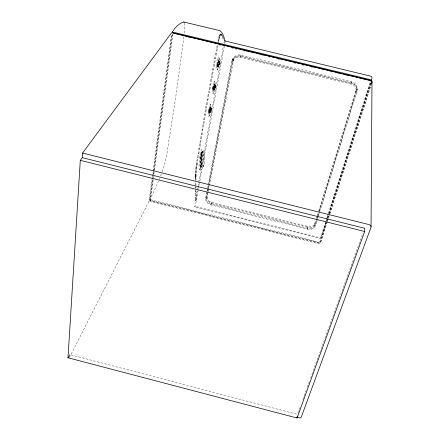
<?xml version="1.0" encoding="UTF-8"?>
<svg xmlns="http://www.w3.org/2000/svg" width="440" height="440" viewBox="0 0 440 440"><rect width="100%" height="100%" fill="white"/><g stroke="black" fill="none" stroke-linecap="round" stroke-linejoin="round"><path stroke-width="0.33" stroke-dasharray="2.2 1.65" d="M195.14 180.543L195.47 171.798L196.592 162.525L206.333 104.308L217.443 43.472M195.91 180.626L196.24 171.881L197.362 162.607L207.136 104.407L218.295 43.593M217.641 65.879L218.114 68.184L218.29 62.832L219.28 58.971L218.625 59.758L218.086 61.87L217.641 65.879L217.971 66.281M213.411 89.557L213.857 91.878L214.049 86.543L214.99 82.924L214.352 83.655L213.84 85.635L213.411 89.557L213.736 89.931M209.347 112.255L209.781 114.593L209.979 109.28L210.876 105.88L210.254 106.568L209.77 108.427L209.347 112.255L209.671 112.602M219.725 61.738L219.681 61.105L218.642 60.858A18.359 2.266 -83.1 0 0 217.641 61.897L217.096 63.3A13.519 1.661 -83.1 0 0 216.563 65.236L216.97 65.978L218.136 66.061A20.62 2.525 -82.8 0 0 219.175 64.433C219.907 62.123 220.407 59.103 218.812 57.117M215.391 85.822L215.193 84.997A17.886 2.206 -83.4 0 0 214.247 85.772L213.736 87.038A13.167 1.617 -83.3 0 0 213.224 88.847L213.889 89.749A20.053 2.437 -83 0 0 214.863 88.385C215.589 86.114 216.056 83.127 214.522 81.169M208.313 188.848L206.47 199.546A5.731 4.692 20.1 0 0 209.748 203.781L309.161 228.723A5.803 4.724 8.6 0 0 314.1 226.529L316.69 218.812M207.829 193.138L207.141 197.791A5.709 4.681 20.1 0 0 210.403 202.01L309.425 226.842A5.775 4.714 8.6 0 0 314.336 224.653L316.327 218.889M357.137 90.008L357.214 88.495M319.517 212.493L356.851 91.812L356.928 90.288A7.574 6.925 -4.3 0 0 351.665 81.779L240.928 55.083A7.447 6.903 29.1 0 0 232.381 60.203L231.732 61.578L207.636 188.012M319.121 210.947L355.916 91.641L356.257 88.495A6.622 6.056 -4.3 0 0 353.007 83.237L239.08 55.765A6.507 6.034 29.1 0 0 233.794 58.933L232.623 61.853L209.341 183.475M355.916 91.641L356.257 88.495M69.498 356.917L69.652 354.519L297.495 414.387M356.851 91.812A7.607 6.952 -4.1 0 0 351.56 83.276L351.665 81.779M356.175 90.013A6.65 6.072 -4.1 0 0 352.908 84.733L351.241 84.106L351.351 82.616L351.048 83.259M202.037 151.476L201.476 152.169L201.575 152.708A24.459 2.767 -84.1 0 1 201.196 164.18L200.69 166.859L200.552 166.221A25.927 3.097 -83.9 0 1 201.047 154.435C200.849 151.828 202.367 150.942 204.325 153.758L204.204 153.357C204.215 157.542 204.99 162.36 203.517 166.353L203.819 165.88L203.538 166.364L200.69 166.859M201.641 152.884L201.85 152.218L201.971 152.746A24.453 2.783 -84.1 0 1 201.597 164.225L201.058 166.914L200.948 166.26A25.922 3.113 -83.9 0 1 201.438 154.473L201.614 153.043M215.336 85.723L214.33 91.971L212.955 93.599M219.665 61.655L218.625 68.145L217.201 69.9M201.119 153.703L200.442 159.374L201.713 152.251M206.993 191.378L205.711 198.105A6.562 5.368 20.1 0 0 211.019 204.952L307.472 229.163A6.639 5.407 8.6 0 0 315.464 225.61L317.114 219.153M314.672 225.368L314.908 223.493L314.155 223.014M183.893 36.823L175.934 95.59L166.848 153.94A17.237 2.728 -76.1 0 1 163.889 166.727A15.268 2.409 -76.1 0 1 162.129 171.881A225.39 43.406 -78.4 0 1 161.513 173.431M69.46 357.517L149.138 201.031L153.054 171.847M153.142 171.166L171.468 34.623M327.173 221.606L320.694 241.846A1.655 1.326 7.7 0 1 318.692 242.71L149.584 200.156L171.936 33.996M326.475 221.678L319.754 242.698A0.825 0.66 7.8 0 1 318.89 243.067L150.007 200.574L153.043 178.096M153.593 174.009L172.541 33.699M150.007 200.574L150.453 199.694L153.307 178.613M153.401 177.931L153.769 175.214M153.857 174.531L154.413 170.451M154.506 169.769L173.008 33.066M307.472 229.163L307.742 227.282A6.611 5.396 8.6 0 0 315.695 223.735M307.615 228.509L307.879 226.628M209.66 112.426L209.198 111.38A12.848 1.557 -83.6 0 1 209.682 109.698L210.172 108.559A17.452 2.123 -83.6 0 1 211.057 108.026L211.195 109.445L210.733 111.342A19.536 2.349 -83.3 0 1 209.814 112.464L209.402 112.415A19.542 2.338 -83.3 0 0 210.117 111.694L210.782 111.122M212.878 89.645L212.861 89.634A20.059 2.414 -83 0 0 214.011 88.281L214.495 86.267L214.341 84.887A17.886 2.184 -83.4 0 0 213.406 85.668L212.894 86.933A13.167 1.601 -83.3 0 0 212.382 88.737L212.757 89.595L213.466 89.694A20.059 2.426 -83 0 0 214.225 88.781L214.456 88.187L214.918 88.143M217.982 66.105L217.707 66.006A20.62 2.514 -82.8 0 0 218.515 64.883L218.757 64.229L219.285 64.141M195.971 190.482L196.224 200.921L195.431 200.844L197.28 190.597M197.406 189.926L198.627 183.161M198.748 182.485L223.438 45.909M223.927 43.208L224.174 41.855L225.088 41.982M224.351 46.035L195.234 206.399L194.31 206.751L319.215 238.145A1.639 1.32 7.6 0 0 321.2 237.281L326.211 221.584M224.818 43.489L225.187 41.459M207.119 190.707L207.504 188.689M205.711 198.105L207.284 191.631M207.411 190.96L208.698 184.217M208.83 183.546L232.381 60.203M208.439 188.177L209.215 184.146M207.955 192.462L208.346 190.443M208.472 189.772L233.794 58.933M218.416 42.928C219.302 40.117 219.153 36.262 221.293 34.111C218.581 33.572 218.603 39.622 217.756 41.822M217.899 65.516L218.009 65.527A20.031 2.453 -82.8 0 0 219.208 63.899L219.439 61.562A17.771 2.217 -83.1 0 0 218.46 62.557L217.481 65.219L218.46 65.588A20.031 2.464 -82.8 0 0 219.648 63.954L219.956 61.853L219.439 61.562M212.108 201.68L211.195 204.314M316.531 218.235L317.136 216.266M317.339 215.606L318.555 211.662M318.752 211.007L355.999 90.123M316.894 218.157L317.499 216.189M317.702 215.534L318.918 211.602M317.312 218.499L317.922 216.535M318.12 215.886L319.336 211.959M319.539 211.305L356.928 90.288M315.464 225.61L317.895 217.74M318.098 217.085L319.314 213.147M328.125 214.049L320.782 237.066A1.227 0.985 7.6 0 1 319.5 237.622L194.453 206.206M328.334 213.395L370.42 81.307M327.465 217.657L328.086 215.694M328.922 213.076L370.673 82.242M327.195 218.774L319.858 241.725A0.825 0.66 7.7 0 1 319 242.099L150.453 199.694M327.404 218.119L328.652 214.203M328.861 213.554L370.953 81.675M326.684 221.023L327.52 218.411M327.729 217.756L328.774 214.484M328.983 213.835L370.948 82.434M327.382 220.952L328.009 218.994M328.218 218.339L329.472 214.423M329.681 213.769L371.069 84.486M327.289 221.898L320.59 242.82A1.661 1.326 7.8 0 1 318.582 243.683L149.138 201.031M327.498 221.243L371.267 84.596M218.46 65.588L217.916 65.279L218.895 62.617A17.771 2.228 -83.1 0 1 219.874 61.617M218.345 64.653L218.829 63.426A16.907 2.118 -83.1 0 1 219.764 62.486L220.314 62.579L220.22 63.234A19.157 2.37 -82.8 0 1 219.076 64.801L218.565 64.735A19.157 2.36 -82.8 0 0 219.703 63.162L219.802 62.53M220.281 62.552A16.902 2.134 -83.1 0 0 219.34 63.492L219.076 64.801M213.285 88.732L214.209 86.312A17.314 2.134 -83.4 0 1 215.122 85.564L214.902 87.857A19.481 2.365 -83 0 1 213.791 89.188L213.285 88.732L214.214 89.243A19.481 2.376 -83 0 0 215.331 87.912L215.551 85.618A17.314 2.145 -83.4 0 0 214.632 86.367L213.708 88.787M214.11 88.27L214.572 87.164A16.473 2.041 -83.4 0 1 215.446 86.46L215.38 87.126A18.634 2.277 -83 0 1 214.319 88.413L214.819 88.473A18.628 2.288 -83 0 0 215.886 87.192L215.952 86.526A16.467 2.052 -83.3 0 0 215.072 87.225L214.61 88.336M297.963 413.094L300.295 406.632M302.863 399.526L306.361 389.829M307.296 387.244L309.628 380.782M310.563 378.197L363.077 232.804M209.259 111.287L210.128 109.087A16.896 2.057 -83.6 0 1 210.986 108.576L210.766 110.82A18.98 2.283 -83.3 0 1 209.726 111.876L209.259 111.287L210.144 111.925A18.98 2.294 -83.3 0 0 211.189 110.869L211.409 108.625A16.896 2.062 -83.6 0 0 210.546 109.137L209.671 111.337M211.019 204.952L211.662 203.181A6.534 5.357 20.1 0 1 206.382 196.35M210.051 110.924L210.485 109.923A16.071 1.964 -83.6 0 1 211.305 109.445L211.244 110.099A18.155 2.195 -83.3 0 1 210.243 111.111L210.733 111.172A18.15 2.206 -83.3 0 0 211.739 110.16L211.827 109.544A16.071 1.975 -83.6 0 0 210.975 109.984L210.54 110.979M206.514 198.259L207.18 196.504M217.96 66.11L217.415 65.351A13.519 1.677 -83.1 0 1 217.954 63.415L218.504 62.013A18.359 2.288 -83.1 0 1 219.511 60.973M231.732 61.578A7.48 6.925 29 0 1 240.317 56.441L240.928 55.083M233.156 60.302A6.54 6.05 29 0 1 238.458 57.123L240.202 57.321L240.818 55.963M232.623 61.853L233.266 60.478M232.315 59.862L232.964 58.498M149.584 200.156L152.119 195.168A225.39 43.406 -78.4 0 0 158.411 181.016M69.097 355.603L69.652 354.519M218.07 61.952L218.29 62.832L218.29 61.529A18.359 2.277 -83.1 0 1 218.9 60.902L219.412 60.984M213.823 85.718L214.049 86.543L214.032 85.349A17.886 2.195 -83.4 0 1 214.605 84.882L215.1 85.019M209.754 108.51L209.979 109.28L209.952 108.191A17.457 2.112 -83.6 0 1 210.485 107.866L210.958 108.053M211.216 108.29L210.617 109.379L210.991 110.693M208.885 116.32C211.574 113.476 212.02 107.657 210.403 104.231M215.287 85.245L214.764 86.3L215.138 87.67M219.698 61.149L219.087 62.216L219.461 63.646M220.226 34.045L222.035 36.212L223.702 40.299M217.162 63.102L218.191 62.744M212.955 86.752L213.956 86.427M208.918 109.434L209.897 109.142M202.323 151.256A8.536 0.996 -84 0 1 201.79 164.225A8.536 0.996 -84 0 1 200.107 163.752A8.536 0.996 -84 0 1 202.323 151.256L203.148 151.052L202.857 151.278C201.234 156.783 200.25 162.938 201.229 168.597L200.47 168.223M199.48 169.901L201.438 169.455C203.291 163.301 204.424 156.321 203.264 150.002L201.718 149.397A10.318 1.194 -84 0 0 199.056 164.527A10.318 1.194 -84 0 0 201.075 165.044A10.318 1.194 -84 0 0 201.718 149.397M195.146 185.526L195.399 199.832L196.191 199.909M195.448 200.739L196.24 200.816M195.239 193.595L196.026 193.672M195.283 195.696L196.07 195.773M195.338 197.774L196.125 197.852M195.156 187.165L195.932 187.242L195.954 189.409M195.206 191.472L195.987 191.549M195.333 173.701L196.097 173.784M195.305 174.097L196.07 174.18M195.278 174.51L196.048 174.592M195.256 174.916L196.026 174.999M195.239 175.318L196.004 175.401M195.217 175.72L195.987 175.797M195.201 176.11L195.971 176.187M195.19 176.49L195.954 176.572M195.173 176.869L195.943 176.946M195.168 177.238L195.932 177.32M195.156 177.601L195.927 177.683M195.151 177.953L195.921 178.035M195.151 178.31L195.916 178.387M195.96 167.03L196.724 167.112M195.844 167.976L196.614 168.053M195.745 168.927L196.51 169.01M195.646 169.884L196.411 169.966M195.558 170.841L196.323 170.923M195.47 171.798L196.24 171.881M195.399 172.744L196.163 172.827M196.592 162.525L197.362 162.607M196.455 163.411L197.219 163.493M201.196 164.18L201.597 164.225M196.323 164.285L197.087 164.368M196.196 165.181L196.961 165.264M200.552 166.221L200.948 166.26M200.822 166.562L201.218 166.601M196.075 166.095L196.84 166.177M201.047 154.429L201.438 154.473M197.357 157.867L198.127 157.949M198.924 148.385L199.7 148.472M201.355 152.339L201.751 152.383M201.575 152.708L201.971 152.746M198.138 153.142L198.907 153.225M199.716 143.605L200.497 143.693M216.97 65.978L217.096 65.995A20.625 2.502 -82.8 0 0 218.301 64.317L218.812 62.183L218.642 60.858M200.519 138.793L201.3 138.881M202.142 129.079L202.928 129.168M201.328 133.947L202.114 134.041M202.966 124.174L203.759 124.267M203.797 119.24L204.595 119.334M211.162 109.346L211.657 109.406M205.486 109.269L206.288 109.362M210.386 111.15L210.881 111.21M208.373 111.282L208.835 112.327A19.542 2.327 -83.3 0 0 209.897 111.243L210.359 109.346L210.221 107.921A17.457 2.101 -83.6 0 0 209.341 108.46L208.857 109.599A12.848 1.54 -83.6 0 0 208.373 111.282L209.198 111.38M209.88 111.914L210.293 111.964M209.264 112.294L209.55 112.338L208.643 112.129M208.989 112.365L209.814 112.464M204.639 114.268L205.436 114.367M206.333 104.308L207.136 104.407M210.067 107.817L210.903 107.921M210.837 108.471L211.255 108.526M207.202 99.468L208.01 99.567M208.995 89.529L209.809 89.628M208.093 94.517L208.901 94.617M214.176 84.826L215.028 84.937M209.907 84.496L210.722 84.601M214.962 85.503L215.391 85.558M215.292 86.4L215.793 86.466M214.319 88.413L214.819 88.473M212.382 88.737L213.224 88.847M213.791 89.188L214.214 89.243M210.826 79.431L211.651 79.536M217.855 66.094L216.876 65.912M211.756 74.322L212.586 74.432M213.653 63.982L214.489 64.092M217.481 65.219L217.916 65.279M216.563 65.236L217.415 65.351M212.702 69.174L213.532 69.284M214.615 58.746L215.457 58.856M215.589 53.465L216.436 53.576M200.959 166.001L201.416 166.062M216.579 48.136L217.426 48.252M223.053 38.467L223.955 38.594M218.499 38.456L219.357 38.577M218.312 39.232L219.17 39.352M218.125 40.051L218.977 40.172M217.938 40.92L218.79 41.036M220.358 33.99L221.353 34.127M220.16 34.095L221.029 34.221M220.088 34.166L220.957 34.287M220.017 34.254L220.88 34.375M219.94 34.358L220.809 34.48M220.968 34.529L221.843 34.656L222.206 35.151L221.326 35.029M219.868 34.48L220.732 34.601M219.791 34.606L220.66 34.733M219.615 34.975L220.479 35.096M221.683 35.59L222.569 35.712L222.921 36.338L222.035 36.212M219.434 35.398L220.297 35.519M219.252 35.893L220.115 36.014M222.376 36.9L223.273 37.026M219.065 36.443L219.929 36.564M218.878 37.059L219.736 37.18M222.717 37.653L223.614 37.779M218.691 37.73L219.549 37.851M213.626 89.711L212.674 89.502M187.902 37.4L190.575 38.044M218.631 44.798L222.64 45.76M231.319 47.856L233.992 48.499M234.663 48.659L238.667 49.621M242.677 50.589L245.35 51.233M246.015 51.392L250.025 52.355M250.696 52.52L254.7 53.482M258.709 54.45L261.382 55.094M262.048 55.253L264.055 55.737M268.059 56.7L270.732 57.343M278.08 59.114L280.088 59.593M294.113 62.97L296.115 63.454M302.126 64.9L304.799 65.544M311.482 67.155L314.155 67.799M321.502 69.564L323.505 70.048M329.516 71.495L332.189 72.138M337.53 73.425L339.537 73.909M345.548 75.356L348.887 76.159M363.583 79.701L364.92 80.02M240.317 56.441L351.56 83.276M240.202 57.321L351.241 84.106M211.662 203.181L307.742 227.282M195.399 199.832L195.431 200.844M195.921 185.053L195.91 182.847L195.14 182.771L195.146 184.976M370.53 81.406A0.979 0.891 -9.5 0 1 370.728 81.543M161.31 173.948A225.39 43.406 -78.4 0 1 160.485 175.995M159.654 178.019A225.39 43.406 -78.4 0 1 159.032 179.526M184.575 23.15A19.602 3.339 -77.9 0 1 184.338 33.429M216.887 65.714L216.805 67.188A6.49 0.797 -83 0 0 218.031 67.595A6.49 0.797 -83 0 0 218.961 57.618A6.49 0.797 -83 0 0 217.25 62.425L216.887 65.714M212.685 89.309L212.603 90.772A6.32 0.764 -83.2 0 0 213.741 91.504A6.32 0.764 -83.2 0 0 214.654 81.713A6.32 0.764 -83.2 0 0 213.037 86.092L212.685 89.309M208.654 111.936L208.571 113.383A6.16 0.737 -83.5 0 0 209.627 114.411A6.16 0.737 -83.5 0 0 210.524 104.808A6.16 0.737 -83.5 0 0 209 108.79L208.654 111.936M203.88 164.676L203.538 166.364L203.88 164.676"/><path stroke-width="0.66" d="M371.052 226.87L371.976 82.17M364.645 231.49L364.711 228.283L82.264 157.663L80.3 160.336L67.996 357.759L297.072 418L364.645 231.49L80.3 160.336M82.264 157.663L82.555 153.054L171.743 32.582L370.574 80.443A1.964 1.788 -9.5 0 1 371.899 82.632L371.476 83.941M297.072 418L297.281 416.191M371.509 79.624L371.927 78.32A1.936 1.771 -10.2 0 0 370.618 76.153L224.356 40.799M371.486 83.182L371.905 81.873A1.958 1.782 -9.6 0 0 370.579 79.689L172.211 31.95L174.873 28.352A186.164 31.537 -75.5 0 1 183.573 22.017A17.413 2.959 -77.9 0 1 184.162 22.22M67.996 357.759L68.547 356.681M183.788 22.006L220.039 30.696C223.163 33.099 223.982 37.323 225.082 40.887M173.008 33.066L354.277 76.698M355.614 77.022L370.425 80.597A0.979 0.891 -9.6 0 1 370.639 80.713M82.555 153.054L369.012 224.593A2.833 2.288 2.3 0 1 370.937 227.458L301.34 416.944A2.261 1.491 10.6 0 1 298.645 417.78L296.654 417.257"/></g></svg>
